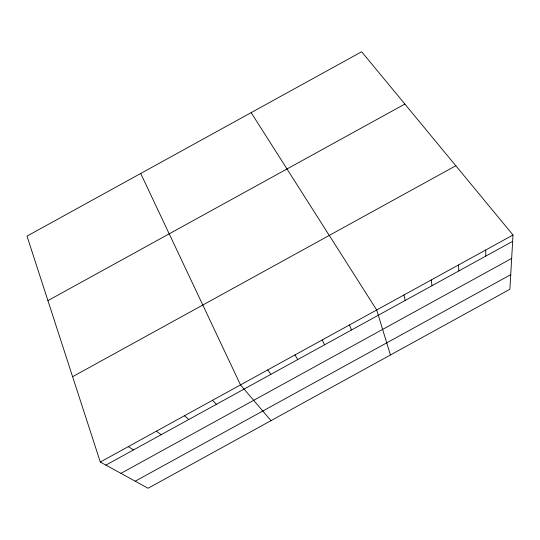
<?xml version="1.0" encoding="UTF-8"?>
<svg xmlns="http://www.w3.org/2000/svg" width="540" height="540" viewBox="0 0 540 540"><rect width="100%" height="100%" fill="white"/><g stroke="black" fill="none" stroke-linecap="round" stroke-linejoin="round"><path stroke-width="0.81" d="M513 234.995L509.902 289.265L148.095 488.255L100.298 462.038L27 236.122L361.665 51.745L513 234.995L100.298 462.038M47.925 300.625L404.865 104.058M72.61 376.697L455.821 165.76M105.894 465.109L512.636 241.346M120.933 473.357L511.663 258.424M135.236 481.201L510.732 274.664M128.331 446.614L133.522 449.908M156.371 431.19L161.156 434.707M184.41 415.766L188.791 419.499M212.456 400.336L216.432 404.298M271.019 420.647L240.503 384.905L140.711 173.475M267.739 369.92L270.911 374.321M251.154 112.631L376.697 309.98L390.42 354.976M294.968 354.942L297.756 359.559M322.211 339.957L324.601 344.79M349.454 324.965L351.452 330.021M403.947 294.988L405.162 300.469M431.204 279.99L432.027 285.694M458.467 264.992L458.892 270.911M485.73 249.993L485.764 256.129"/></g></svg>
